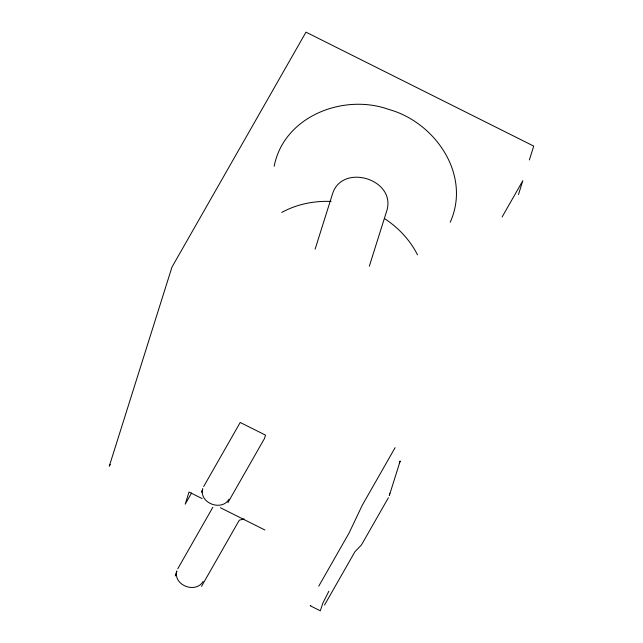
<?xml version="1.0" encoding="UTF-8"?>
<svg xmlns="http://www.w3.org/2000/svg" width="643" height="643" viewBox="0 0 643 643"><rect width="100%" height="100%" fill="white"/><g stroke="black" fill="none" stroke-linecap="round" stroke-linejoin="round"><path stroke-width="0.96" d="M389.754 493.181L389.328 495.536L400.211 460.967L399.271 463.161M274.175 166.248C283.885 116.15 343.643 93.219 388.645 109.382C435.239 122.21 471.496 174.896 450.213 222.253M315.118 249.154L332.552 193.776C342.164 163.049 395.421 178.955 387.062 209.875L369.323 266.21M518.483 194.499L522.831 180.675L502.127 216.98M529.366 159.93L533.722 146.098L305.98 32.15L171.978 267.078L109.278 466.207L110.266 464.487M202.577 490.006L201.637 492.208L202.722 488.752C198.8 503.027 221.771 511.788 228.972 499.209M176.214 573.733L175.274 575.935L176.841 570.96C172.919 585.243 195.89 593.995 203.092 581.417M328.878 591.214L322.85 603.166L320.31 610.81L310.183 605.746L310.738 605.505M191.582 492.996L185.192 504.192L189.026 492.024L202.111 498.574M203.67 486.542L240.217 422.475L265.519 435.134L264.434 438.59L227.887 502.665M177.781 568.758L212.849 507.279M201.516 586.392L239.284 520.187L244.083 518.909M395.115 447.641L362.226 505.302L349.165 532.846L318.759 586.151M324.53 605.047L354.928 551.742L361.462 544.934L388.388 497.738M281.738 212.455C296.728 204.201 314.097 200.712 331.129 201.436M220.436 507.737L264.94 530.009M384.53 218.596C398.355 227.598 410.089 240.04 417.492 254.845"/></g></svg>
